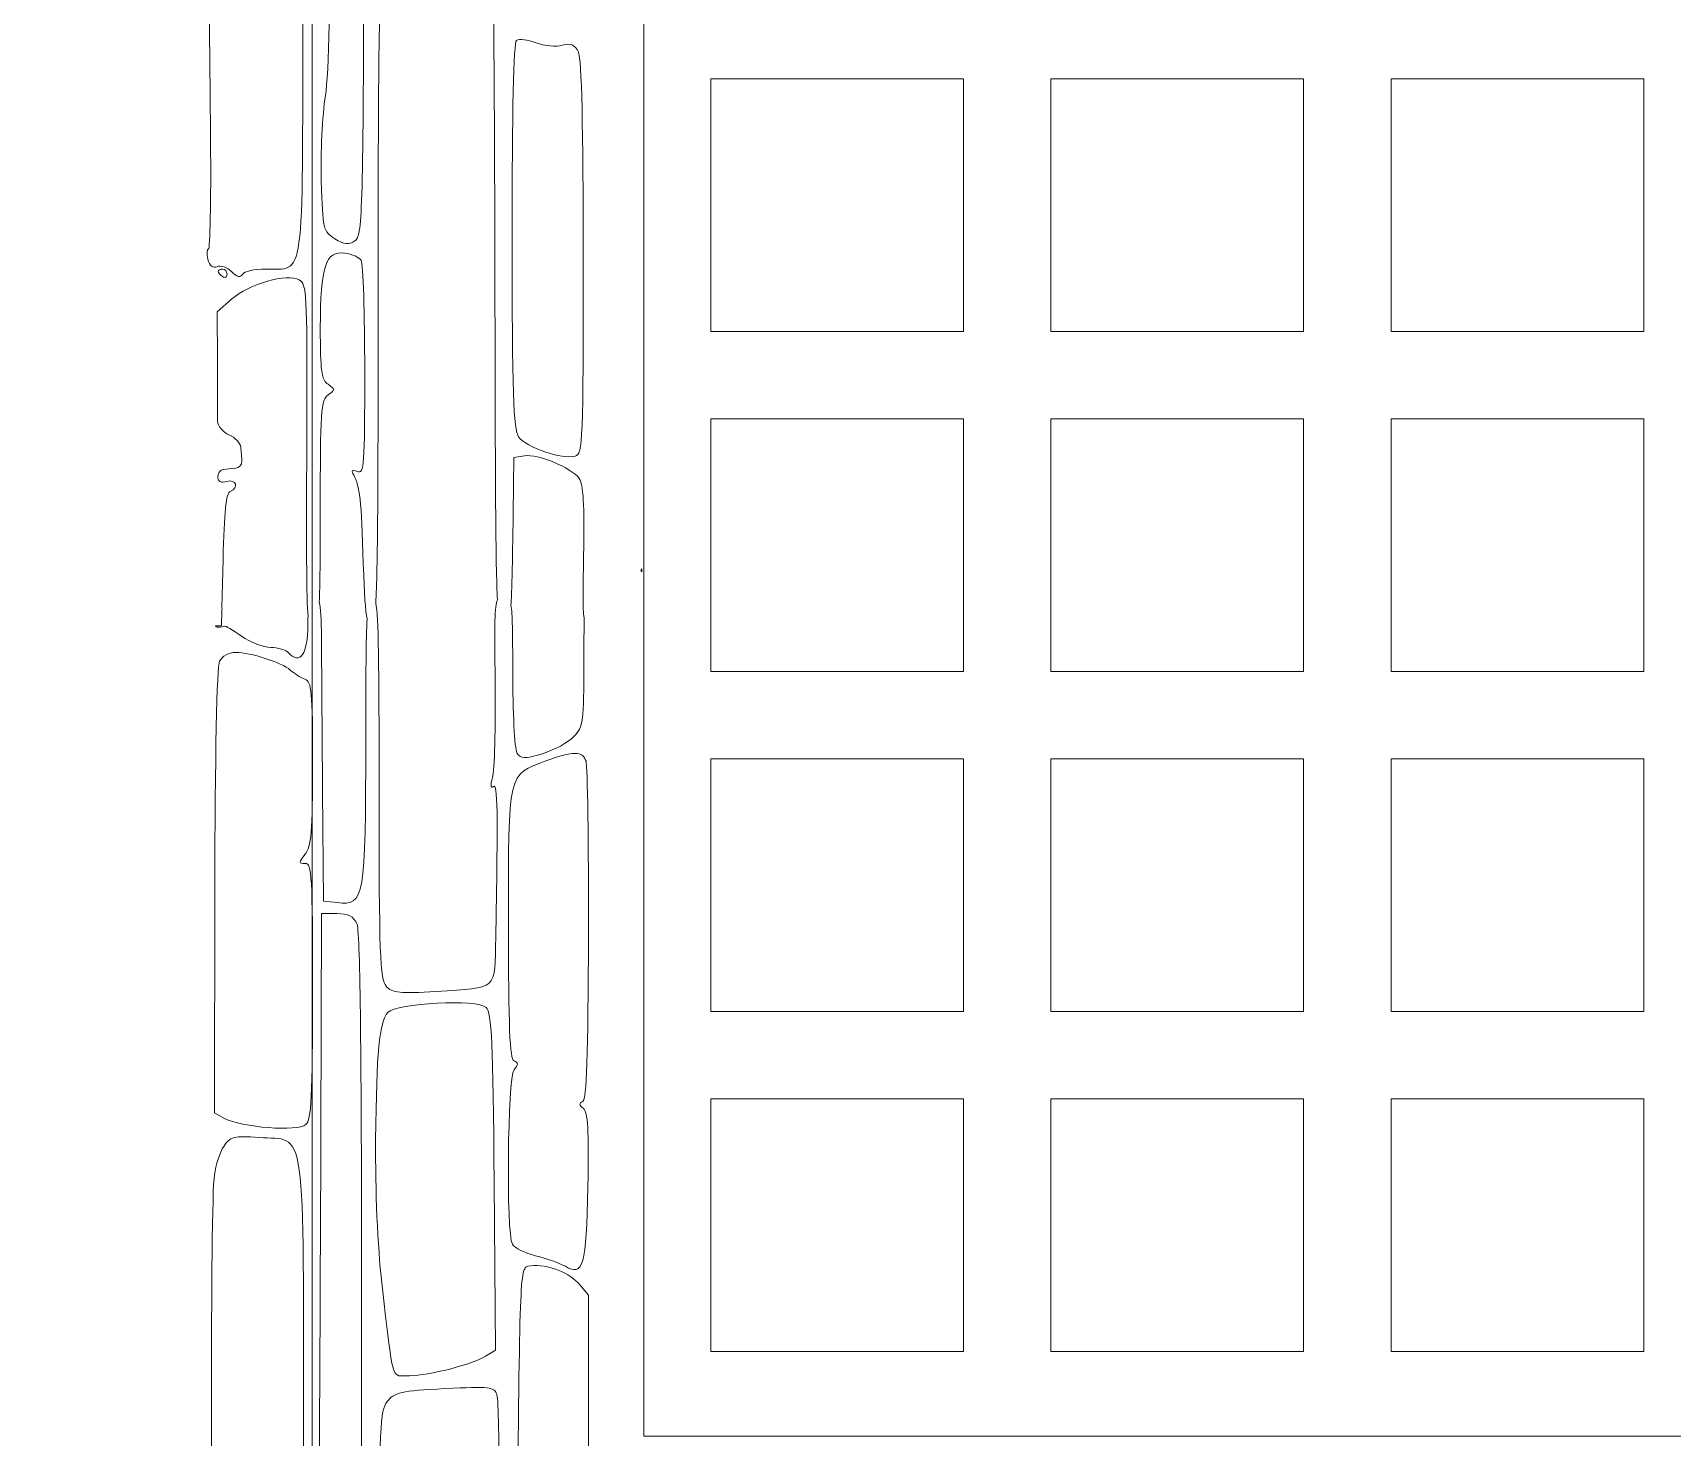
# Model space of a CAD drawing. Header units: centimetres. Extents: x -13.7 to 13.7, y -19.1 to 19.1.
# Drawn here: x -1.484 to 2.096, y 12.02 to 15.088 of the extents above; entities that cross this region are included whole.
import ezdxf

# ---------------------------------------------------------------- set-up
doc = ezdxf.new("R2010")
doc.units = ezdxf.units.CM
doc.header["$MEASUREMENT"] = 0
doc.layers.add('layer 1', color=7, linetype='Continuous')

msp = doc.modelspace()

# ---------------------------------------------------------------- linework, layer by layer
at = {"layer": 'layer 1', "color": 1, "lineweight": 9}
for points, knots in [([(-1.48369, 18.90131), (-1.48369, 18.90131), (-1.48369, 18.60141), (-1.48369, 18.60141), (-1.48369, 18.60141), (-1.48369, 18.60141), (-1.17873, 18.60141), (-1.17873, 18.60141), (-1.17873, 18.60141), (-1.17873, 18.60141), (-1.17873, 18.60393), (-1.17873, 18.60393), (-1.17873, 18.60393), (-1.17873, 18.60393), (-0.4541, 18.60393), (-0.4541, 18.60393), (-0.4541, 18.60393), (-0.4541, 18.60393), (-0.4541, 18.30401), (-0.4541, 18.30401), (-0.4541, 18.30401), (-0.4541, 18.30401), (-1.17873, 18.30401), (-1.17873, 18.30401), (-1.17873, 18.30401), (-1.17873, 18.30401), (-1.17873, 16.3446), (-1.17873, 16.3446), (-1.17873, 16.3446), (-1.17873, 16.3446), (-0.87387, 16.3446), (-0.87387, 16.3446), (-0.87387, 16.3446), (-0.87387, 16.3446), (-0.87387, 11.59285), (-0.87387, 11.59285), (-0.87387, 11.59285), (-0.87387, 11.59285), (-1.17873, 11.59285), (-1.17873, 11.59285), (-1.17873, 11.59285), (-1.17873, 11.59285), (-1.17873, 9.63597), (-1.17873, 9.63597), (-1.17873, 9.63597), (-1.17873, 9.63597), (-0.4541, 9.63597), (-0.4541, 9.63597), (-0.4541, 9.63597), (-0.4541, 9.63597), (-0.4541, 9.33596), (-0.4541, 9.33596), (-0.4541, 9.33596), (-0.4541, 9.33596), (-1.17873, 9.33596), (-1.17873, 9.33596), (-1.17873, 9.33596), (-1.17873, 9.33596), (-1.17873, 9.33549), (-1.17873, 9.33549), (-1.17873, 9.33549), (-1.17873, 9.33549), (-1.48369, 9.33549), (-1.48369, 9.33549), (-1.48369, 9.33549), (-1.48369, 9.33549), (-1.48369, 9.0355), (-1.48369, 9.0355), (-1.48369, 9.0355), (-1.48369, 9.0355), (1.88219, 9.0355), (1.88219, 9.0355), (1.88219, 9.0355), (1.88219, 9.0355), (1.88219, 11.20589), (1.88219, 11.20589), (1.88219, 11.20589), (1.88219, 11.20589), (1.55421, 11.20589), (1.55421, 11.20589), (1.55421, 11.20589), (1.55421, 11.20589), (1.55421, 11.50587), (1.55421, 11.50587), (1.55421, 11.50587), (1.55421, 11.50587), (2.38209, 11.50587), (2.38209, 11.50587), (2.38209, 11.50587), (2.38209, 11.50587), (2.38209, 11.50741), (2.38209, 11.50741), (2.38209, 11.50741), (2.38209, 11.50741), (4.61163, 11.50741), (4.61163, 11.50741), (4.61163, 11.50741), (4.61163, 11.50741), (4.61163, 16.44623), (4.61163, 16.44623), (4.61163, 16.44623), (4.61163, 16.44623), (2.88759, 16.44623), (2.88759, 16.44623), (2.88759, 16.44623), (2.88759, 16.44623), (2.88759, 16.44444), (2.88759, 16.44444), (2.88759, 16.44444), (2.88759, 16.44444), (1.54565, 16.44444), (1.54565, 16.44444), (1.54565, 16.44444), (1.54565, 16.44444), (1.54565, 16.74442), (1.54565, 16.74442), (1.54565, 16.74442), (1.54565, 16.74442), (1.88219, 16.74442), (1.88219, 16.74442), (1.88219, 16.74442), (1.88219, 16.74442), (1.88219, 18.90131), (1.88219, 18.90131), (1.88219, 18.90131), (1.88219, 18.90131), (-1.48369, 18.90131), (-1.48369, 18.90131)], [0, 0, 0, 0, 0.030303, 0.030303, 0.030303, 0.030303, 0.0606061, 0.0606061, 0.0606061, 0.0606061, 0.0909091, 0.0909091, 0.0909091, 0.0909091, 0.1212121, 0.1212121, 0.1212121, 0.1212121, 0.1515152, 0.1515152, 0.1515152, 0.1515152, 0.1818182, 0.1818182, 0.1818182, 0.1818182, 0.2121212, 0.2121212, 0.2121212, 0.2121212, 0.2424242, 0.2424242, 0.2424242, 0.2424242, 0.2727273, 0.2727273, 0.2727273, 0.2727273, 0.3030303, 0.3030303, 0.3030303, 0.3030303, 0.3333333, 0.3333333, 0.3333333, 0.3333333, 0.3636364, 0.3636364, 0.3636364, 0.3636364, 0.3939394, 0.3939394, 0.3939394, 0.3939394, 0.4242424, 0.4242424, 0.4242424, 0.4242424, 0.4545455, 0.4545455, 0.4545455, 0.4545455, 0.4848485, 0.4848485, 0.4848485, 0.4848485, 0.5151515, 0.5151515, 0.5151515, 0.5151515, 0.5454545, 0.5454545, 0.5454545, 0.5454545, 0.5757576, 0.5757576, 0.5757576, 0.5757576, 0.6060606, 0.6060606, 0.6060606, 0.6060606, 0.6363636, 0.6363636, 0.6363636, 0.6363636, 0.6666667, 0.6666667, 0.6666667, 0.6666667, 0.6969697, 0.6969697, 0.6969697, 0.6969697, 0.7272727, 0.7272727, 0.7272727, 0.7272727, 0.7575758, 0.7575758, 0.7575758, 0.7575758, 0.7878788, 0.7878788, 0.7878788, 0.7878788, 0.8181818, 0.8181818, 0.8181818, 0.8181818, 0.8484848, 0.8484848, 0.8484848, 0.8484848, 0.8787879, 0.8787879, 0.8787879, 0.8787879, 0.9090909, 0.9090909, 0.9090909, 0.9090909, 0.9393939, 0.9393939, 0.9393939, 0.9393939, 1, 1, 1, 1]), ([(0.5487, 14.98704), (0.5487, 14.98704), (0.5487, 14.43515), (0.5487, 14.43515), (0.5487, 14.43515), (0.5487, 14.43515), (-0.00319, 14.43515), (-0.00319, 14.43515), (-0.00319, 14.43515), (-0.00319, 14.43515), (-0.00319, 14.98704), (-0.00319, 14.98704), (-0.00319, 14.98704), (-0.00319, 14.98704), (0.5487, 14.98704), (0.5487, 14.98704)], [0, 0, 0, 0, 0.2, 0.2, 0.2, 0.2, 0.4, 0.4, 0.4, 0.4, 0.6, 0.6, 0.6, 0.6, 1, 1, 1, 1]), ([(1.29139, 14.98704), (1.29139, 14.98704), (1.29139, 14.43515), (1.29139, 14.43515), (1.29139, 14.43515), (1.29139, 14.43515), (0.7395, 14.43515), (0.7395, 14.43515), (0.7395, 14.43515), (0.7395, 14.43515), (0.7395, 14.98704), (0.7395, 14.98704), (0.7395, 14.98704), (0.7395, 14.98704), (1.29139, 14.98704), (1.29139, 14.98704)], [0, 0, 0, 0, 0.2, 0.2, 0.2, 0.2, 0.4, 0.4, 0.4, 0.4, 0.6, 0.6, 0.6, 0.6, 1, 1, 1, 1]), ([(2.03418, 14.98704), (2.03418, 14.98704), (2.03418, 14.43515), (2.03418, 14.43515), (2.03418, 14.43515), (2.03418, 14.43515), (1.48227, 14.43515), (1.48227, 14.43515), (1.48227, 14.43515), (1.48227, 14.43515), (1.48227, 14.98704), (1.48227, 14.98704), (1.48227, 14.98704), (1.48227, 14.98704), (2.03418, 14.98704), (2.03418, 14.98704)], [0, 0, 0, 0, 0.2, 0.2, 0.2, 0.2, 0.4, 0.4, 0.4, 0.4, 0.6, 0.6, 0.6, 0.6, 1, 1, 1, 1]), ([(0.5487, 14.24427), (0.5487, 14.24427), (0.5487, 13.69238), (0.5487, 13.69238), (0.5487, 13.69238), (0.5487, 13.69238), (-0.00319, 13.69238), (-0.00319, 13.69238), (-0.00319, 13.69238), (-0.00319, 13.69238), (-0.00319, 14.24427), (-0.00319, 14.24427), (-0.00319, 14.24427), (-0.00319, 14.24427), (0.5487, 14.24427), (0.5487, 14.24427)], [0, 0, 0, 0, 0.2, 0.2, 0.2, 0.2, 0.4, 0.4, 0.4, 0.4, 0.6, 0.6, 0.6, 0.6, 1, 1, 1, 1]), ([(1.29139, 14.24427), (1.29139, 14.24427), (1.29139, 13.69238), (1.29139, 13.69238), (1.29139, 13.69238), (1.29139, 13.69238), (0.7395, 13.69238), (0.7395, 13.69238), (0.7395, 13.69238), (0.7395, 13.69238), (0.7395, 14.24427), (0.7395, 14.24427), (0.7395, 14.24427), (0.7395, 14.24427), (1.29139, 14.24427), (1.29139, 14.24427)], [0, 0, 0, 0, 0.2, 0.2, 0.2, 0.2, 0.4, 0.4, 0.4, 0.4, 0.6, 0.6, 0.6, 0.6, 1, 1, 1, 1]), ([(2.03418, 14.24427), (2.03418, 14.24427), (2.03418, 13.69238), (2.03418, 13.69238), (2.03418, 13.69238), (2.03418, 13.69238), (1.48227, 13.69238), (1.48227, 13.69238), (1.48227, 13.69238), (1.48227, 13.69238), (1.48227, 14.24427), (1.48227, 14.24427), (1.48227, 14.24427), (1.48227, 14.24427), (2.03418, 14.24427), (2.03418, 14.24427)], [0, 0, 0, 0, 0.2, 0.2, 0.2, 0.2, 0.4, 0.4, 0.4, 0.4, 0.6, 0.6, 0.6, 0.6, 1, 1, 1, 1]), ([(0.5487, 13.50158), (0.5487, 13.50158), (0.5487, 12.94969), (0.5487, 12.94969), (0.5487, 12.94969), (0.5487, 12.94969), (-0.00319, 12.94969), (-0.00319, 12.94969), (-0.00319, 12.94969), (-0.00319, 12.94969), (-0.00319, 13.50158), (-0.00319, 13.50158), (-0.00319, 13.50158), (-0.00319, 13.50158), (0.5487, 13.50158), (0.5487, 13.50158)], [0, 0, 0, 0, 0.2, 0.2, 0.2, 0.2, 0.4, 0.4, 0.4, 0.4, 0.6, 0.6, 0.6, 0.6, 1, 1, 1, 1]), ([(1.29139, 13.50158), (1.29139, 13.50158), (1.29139, 12.94969), (1.29139, 12.94969), (1.29139, 12.94969), (1.29139, 12.94969), (0.7395, 12.94969), (0.7395, 12.94969), (0.7395, 12.94969), (0.7395, 12.94969), (0.7395, 13.50158), (0.7395, 13.50158), (0.7395, 13.50158), (0.7395, 13.50158), (1.29139, 13.50158), (1.29139, 13.50158)], [0, 0, 0, 0, 0.2, 0.2, 0.2, 0.2, 0.4, 0.4, 0.4, 0.4, 0.6, 0.6, 0.6, 0.6, 1, 1, 1, 1]), ([(2.03418, 13.50158), (2.03418, 13.50158), (2.03418, 12.94969), (2.03418, 12.94969), (2.03418, 12.94969), (2.03418, 12.94969), (1.48227, 12.94969), (1.48227, 12.94969), (1.48227, 12.94969), (1.48227, 12.94969), (1.48227, 13.50158), (1.48227, 13.50158), (1.48227, 13.50158), (1.48227, 13.50158), (2.03418, 13.50158), (2.03418, 13.50158)], [0, 0, 0, 0, 0.2, 0.2, 0.2, 0.2, 0.4, 0.4, 0.4, 0.4, 0.6, 0.6, 0.6, 0.6, 1, 1, 1, 1]), ([(0.5487, 12.75881), (0.5487, 12.75881), (0.5487, 12.20698), (0.5487, 12.20698), (0.5487, 12.20698), (0.5487, 12.20698), (-0.00319, 12.20698), (-0.00319, 12.20698), (-0.00319, 12.20698), (-0.00319, 12.20698), (-0.00319, 12.75881), (-0.00319, 12.75881), (-0.00319, 12.75881), (-0.00319, 12.75881), (0.5487, 12.75881), (0.5487, 12.75881)], [0, 0, 0, 0, 0.2, 0.2, 0.2, 0.2, 0.4, 0.4, 0.4, 0.4, 0.6, 0.6, 0.6, 0.6, 1, 1, 1, 1]), ([(1.29139, 12.75881), (1.29139, 12.75881), (1.29139, 12.20698), (1.29139, 12.20698), (1.29139, 12.20698), (1.29139, 12.20698), (0.7395, 12.20698), (0.7395, 12.20698), (0.7395, 12.20698), (0.7395, 12.20698), (0.7395, 12.75881), (0.7395, 12.75881), (0.7395, 12.75881), (0.7395, 12.75881), (1.29139, 12.75881), (1.29139, 12.75881)], [0, 0, 0, 0, 0.2, 0.2, 0.2, 0.2, 0.4, 0.4, 0.4, 0.4, 0.6, 0.6, 0.6, 0.6, 1, 1, 1, 1]), ([(2.03418, 12.75881), (2.03418, 12.75881), (2.03418, 12.20698), (2.03418, 12.20698), (2.03418, 12.20698), (2.03418, 12.20698), (1.48227, 12.20698), (1.48227, 12.20698), (1.48227, 12.20698), (1.48227, 12.20698), (1.48227, 12.75881), (1.48227, 12.75881), (1.48227, 12.75881), (1.48227, 12.75881), (2.03418, 12.75881), (2.03418, 12.75881)], [0, 0, 0, 0, 0.2, 0.2, 0.2, 0.2, 0.4, 0.4, 0.4, 0.4, 0.6, 0.6, 0.6, 0.6, 1, 1, 1, 1])]:
    msp.add_open_spline(points, degree=3, knots=knots, dxfattribs=at)
at = {"layer": 'layer 1', "color": 2, "lineweight": 9}
for points, knots in [([(-0.88347, 16.15006), (-0.88331, 15.97276), (-0.88729, 15.73933), (-0.89316, 15.73706), (-0.89316, 15.73706), (-0.89762, 15.73535), (-0.90951, 15.72681), (-0.91968, 15.71802), (-0.91968, 15.71802), (-0.93742, 15.70265), (-0.93734, 15.70198), (-0.91618, 15.69523), (-0.91618, 15.69523), (-0.91618, 15.69523), (-0.89428, 15.68823), (-0.89428, 15.68823), (-0.89428, 15.68823), (-0.89428, 15.68823), (-0.89428, 15.14807), (-0.89428, 15.14807), (-0.89428, 15.14807), (-0.89428, 14.53401), (-0.88908, 14.57143), (-0.97468, 14.57143), (-0.97468, 14.57143), (-0.99933, 14.57143), (-1.02237, 14.56614), (-1.02595, 14.55971), (-1.02595, 14.55971), (-1.03017, 14.55198), (-1.03813, 14.55394), (-1.04938, 14.5655), (-1.04938, 14.5655), (-1.05882, 14.5751), (-1.07313, 14.58006), (-1.08119, 14.57656), (-1.08119, 14.57656), (-1.0907, 14.57241), (-1.0977, 14.5781), (-1.10112, 14.59274), (-1.10112, 14.59274), (-1.10397, 14.60511), (-1.10348, 14.61528), (-1.09997, 14.61528), (-1.09997, 14.61528), (-1.09647, 14.61528), (-1.09445, 14.72026), (-1.09541, 14.84848), (-1.09541, 14.84848), (-1.09647, 14.97679), (-1.09925, 15.2165), (-1.1016, 15.38125), (-1.1016, 15.38125), (-1.10518, 15.63316), (-1.10364, 15.68344), (-1.09177, 15.69686), (-1.09177, 15.69686), (-1.07525, 15.71542), (-1.07296, 15.71581), (-0.99641, 15.71379), (-0.99641, 15.71379), (-0.95425, 15.71264), (-0.94204, 15.71525), (-0.95263, 15.72331), (-0.95263, 15.72331), (-0.96061, 15.72941), (-0.98981, 15.73454), (-1.01747, 15.73462), (-1.01747, 15.73462), (-1.10454, 15.73485), (-1.09843, 15.71388), (-1.09843, 16.01532), (-1.09843, 16.01532), (-1.09843, 16.26846), (-1.09745, 16.28332), (-1.07965, 16.29407), (-1.07965, 16.29407), (-1.06931, 16.30034), (-1.04986, 16.30538), (-1.03643, 16.30538), (-1.03643, 16.30538), (-1.02309, 16.30538), (-1.00943, 16.31034), (-1.00608, 16.31636), (-1.00608, 16.31636), (-1.00274, 16.32238), (-0.99079, 16.32736), (-0.97948, 16.32736), (-0.97948, 16.32736), (-0.96817, 16.32736), (-0.9444, 16.3333), (-0.92684, 16.34046), (-0.92684, 16.34046), (-0.90918, 16.3476), (-0.89193, 16.35037), (-0.88852, 16.34648), (-0.88852, 16.34648), (-0.8851, 16.34256), (-0.88356, 16.25642), (-0.88347, 16.15006)], [0, 0, 0, 0, 0.0384615, 0.0384615, 0.0384615, 0.0384615, 0.0769231, 0.0769231, 0.0769231, 0.0769231, 0.1153846, 0.1153846, 0.1153846, 0.1153846, 0.1538462, 0.1538462, 0.1538462, 0.1538462, 0.1923077, 0.1923077, 0.1923077, 0.1923077, 0.2307692, 0.2307692, 0.2307692, 0.2307692, 0.2692308, 0.2692308, 0.2692308, 0.2692308, 0.3076923, 0.3076923, 0.3076923, 0.3076923, 0.3461538, 0.3461538, 0.3461538, 0.3461538, 0.3846154, 0.3846154, 0.3846154, 0.3846154, 0.4230769, 0.4230769, 0.4230769, 0.4230769, 0.4615385, 0.4615385, 0.4615385, 0.4615385, 0.5, 0.5, 0.5, 0.5, 0.5384615, 0.5384615, 0.5384615, 0.5384615, 0.5769231, 0.5769231, 0.5769231, 0.5769231, 0.6153846, 0.6153846, 0.6153846, 0.6153846, 0.6538462, 0.6538462, 0.6538462, 0.6538462, 0.6923077, 0.6923077, 0.6923077, 0.6923077, 0.7307692, 0.7307692, 0.7307692, 0.7307692, 0.7692308, 0.7692308, 0.7692308, 0.7692308, 0.8076923, 0.8076923, 0.8076923, 0.8076923, 0.8461538, 0.8461538, 0.8461538, 0.8461538, 0.8846154, 0.8846154, 0.8846154, 0.8846154, 0.9230769, 0.9230769, 0.9230769, 0.9230769, 1, 1, 1, 1]), ([(2.92267, 15.9145), (2.92267, 15.9145), (2.92267, 12.02221), (2.92267, 12.02221), (2.92267, 12.02221), (2.92267, 12.02221), (-0.149, 12.02221), (-0.149, 12.02221), (-0.149, 12.02221), (-0.149, 12.02221), (-0.149, 15.9145), (-0.149, 15.9145), (-0.149, 15.9145), (-0.149, 15.9145), (2.92267, 15.9145), (2.92267, 15.9145)], [0, 0, 0, 0, 0.2, 0.2, 0.2, 0.2, 0.4, 0.4, 0.4, 0.4, 0.6, 0.6, 0.6, 0.6, 1, 1, 1, 1]), ([(-0.758, 15.87693), (-0.758, 15.87693), (-0.76052, 15.26107), (-0.76052, 15.26107), (-0.76052, 15.26107), (-0.76281, 14.68706), (-0.76419, 14.64433), (-0.78014, 14.63294), (-0.78014, 14.63294), (-0.79316, 14.62367), (-0.80358, 14.6248), (-0.82382, 14.63767), (-0.82382, 14.63767), (-0.8498, 14.65402), (-0.8506, 14.65769), (-0.85369, 14.76386), (-0.85369, 14.76386), (-0.85548, 14.82399), (-0.85142, 14.90779), (-0.84465, 14.95003), (-0.84465, 14.95003), (-0.82961, 15.04432), (-0.83018, 15.68742), (-0.8454, 15.7456), (-0.8454, 15.7456), (-0.85646, 15.78815), (-0.85677, 15.81452), (-0.84669, 15.85537), (-0.84669, 15.85537), (-0.83938, 15.88513), (-0.81861, 15.89409), (-0.7816, 15.88367), (-0.7816, 15.88367), (-0.7816, 15.88367), (-0.758, 15.87693), (-0.758, 15.87693)], [0, 0, 0, 0, 0.1, 0.1, 0.1, 0.1, 0.2, 0.2, 0.2, 0.2, 0.3, 0.3, 0.3, 0.3, 0.4, 0.4, 0.4, 0.4, 0.5, 0.5, 0.5, 0.5, 0.6, 0.6, 0.6, 0.6, 0.7, 0.7, 0.7, 0.7, 0.8, 0.8, 0.8, 0.8, 1, 1, 1, 1]), ([(-0.46899, 13.84876), (-0.47568, 13.83598), (-0.47551, 13.79611), (-0.47404, 13.67098), (-0.47404, 13.67098), (-0.47291, 13.56984), (-0.47543, 13.47521), (-0.47974, 13.46065), (-0.47974, 13.46065), (-0.48462, 13.44389), (-0.48397, 13.43672), (-0.47787, 13.44103), (-0.47787, 13.44103), (-0.4686, 13.44747), (-0.4677, 13.39215), (-0.47283, 13.11193), (-0.47283, 13.11193), (-0.47493, 12.9941), (-0.46631, 13.00207), (-0.60267, 12.99337), (-0.60267, 12.99337), (-0.68048, 12.98841), (-0.69926, 12.99037), (-0.71203, 13.00484), (-0.71203, 13.00484), (-0.72563, 13.02014), (-0.72749, 13.07271), (-0.72749, 13.43851), (-0.72749, 13.43851), (-0.72749, 13.71442), (-0.72855, 13.81125), (-0.73473, 13.84185), (-0.73473, 13.84185), (-0.7305, 13.91523), (-0.72952, 14.09032), (-0.72952, 14.4938), (-0.72952, 14.4938), (-0.72952, 15.11193), (-0.72773, 15.19745), (-0.71455, 15.21241), (-0.71455, 15.21241), (-0.6938, 15.23578), (-0.62669, 15.25465), (-0.5934, 15.24642), (-0.5934, 15.24642), (-0.57827, 15.24262), (-0.5476, 15.24513), (-0.52522, 15.25188), (-0.52522, 15.25188), (-0.50284, 15.25872), (-0.4826, 15.26205), (-0.48014, 15.25936), (-0.48014, 15.25936), (-0.4777, 15.25661), (-0.47518, 14.92536), (-0.47445, 14.52325), (-0.47445, 14.52325), (-0.47372, 14.1018), (-0.47307, 13.92442), (-0.46899, 13.84876)], [0, 0, 0, 0, 0.0625, 0.0625, 0.0625, 0.0625, 0.125, 0.125, 0.125, 0.125, 0.1875, 0.1875, 0.1875, 0.1875, 0.25, 0.25, 0.25, 0.25, 0.3125, 0.3125, 0.3125, 0.3125, 0.375, 0.375, 0.375, 0.375, 0.4375, 0.4375, 0.4375, 0.4375, 0.5, 0.5, 0.5, 0.5, 0.5625, 0.5625, 0.5625, 0.5625, 0.625, 0.625, 0.625, 0.625, 0.6875, 0.6875, 0.6875, 0.6875, 0.75, 0.75, 0.75, 0.75, 0.8125, 0.8125, 0.8125, 0.8125, 0.875, 0.875, 0.875, 0.875, 1, 1, 1, 1]), ([(-0.2817, 14.59535), (-0.2817, 14.19399), (-0.28276, 14.16753), (-0.29903, 14.16274), (-0.29903, 14.16274), (-0.32669, 14.1546), (-0.4074, 14.18211), (-0.42271, 14.20488), (-0.42271, 14.20488), (-0.43417, 14.22213), (-0.43669, 14.29805), (-0.43694, 14.64481), (-0.43694, 14.64481), (-0.4371, 14.91814), (-0.43377, 15.06638), (-0.42733, 15.07086), (-0.42733, 15.07086), (-0.4219, 15.07467), (-0.40261, 15.07231), (-0.38455, 15.06556), (-0.38455, 15.06556), (-0.36647, 15.05888), (-0.34069, 15.05644), (-0.32719, 15.06027), (-0.32719, 15.06027), (-0.30863, 15.06556), (-0.30017, 15.06181), (-0.29219, 15.04505), (-0.29219, 15.04505), (-0.2852, 15.03015), (-0.2817, 14.88093), (-0.2817, 14.59535)], [0, 0, 0, 0, 0.1111111, 0.1111111, 0.1111111, 0.1111111, 0.2222222, 0.2222222, 0.2222222, 0.2222222, 0.3333333, 0.3333333, 0.3333333, 0.3333333, 0.4444444, 0.4444444, 0.4444444, 0.4444444, 0.5555556, 0.5555556, 0.5555556, 0.5555556, 0.6666667, 0.6666667, 0.6666667, 0.6666667, 0.7777778, 0.7777778, 0.7777778, 0.7777778, 1, 1, 1, 1]), ([(-0.75361, 13.80742), (-0.75606, 13.76503), (-0.75662, 13.68748), (-0.75662, 13.54437), (-0.75662, 13.54437), (-0.75662, 13.19533), (-0.75915, 13.18092), (-0.81838, 13.18744), (-0.81838, 13.18744), (-0.81838, 13.18744), (-0.84905, 13.19085), (-0.84905, 13.19085), (-0.84905, 13.19085), (-0.84905, 13.19085), (-0.85083, 13.43226), (-0.85083, 13.43226), (-0.85083, 13.43226), (-0.8519, 13.56505), (-0.85304, 13.71442), (-0.85327, 13.76422), (-0.85327, 13.76422), (-0.8536, 13.80792), (-0.85484, 13.83152), (-0.85825, 13.84364), (-0.85825, 13.84364), (-0.85646, 13.87967), (-0.85596, 13.93908), (-0.85596, 14.03867), (-0.85596, 14.03867), (-0.85596, 14.2616), (-0.85434, 14.28609), (-0.83896, 14.29659), (-0.83896, 14.29659), (-0.82269, 14.30749), (-0.82269, 14.30863), (-0.83896, 14.31961), (-0.83896, 14.31961), (-0.85336, 14.32938), (-0.85588, 14.348), (-0.85581, 14.44304), (-0.85581, 14.44304), (-0.85565, 14.57746), (-0.84442, 14.61155), (-0.80209, 14.60626), (-0.80209, 14.60626), (-0.78641, 14.6043), (-0.77029, 14.5969), (-0.76631, 14.58983), (-0.76631, 14.58983), (-0.76231, 14.58275), (-0.7589, 14.47462), (-0.7589, 14.34956), (-0.7589, 14.34956), (-0.75873, 14.14192), (-0.76013, 14.12279), (-0.77493, 14.12914), (-0.77493, 14.12914), (-0.78706, 14.13443), (-0.78902, 14.13231), (-0.78266, 14.12084), (-0.78266, 14.12084), (-0.76931, 14.09642), (-0.76648, 14.06982), (-0.76191, 13.92671), (-0.76191, 13.92671), (-0.75979, 13.86047), (-0.7576, 13.825), (-0.75361, 13.80742)], [0, 0, 0, 0, 0.0555556, 0.0555556, 0.0555556, 0.0555556, 0.1111111, 0.1111111, 0.1111111, 0.1111111, 0.1666667, 0.1666667, 0.1666667, 0.1666667, 0.2222222, 0.2222222, 0.2222222, 0.2222222, 0.2777778, 0.2777778, 0.2777778, 0.2777778, 0.3333333, 0.3333333, 0.3333333, 0.3333333, 0.3888889, 0.3888889, 0.3888889, 0.3888889, 0.4444444, 0.4444444, 0.4444444, 0.4444444, 0.5, 0.5, 0.5, 0.5, 0.5555556, 0.5555556, 0.5555556, 0.5555556, 0.6111111, 0.6111111, 0.6111111, 0.6111111, 0.6666667, 0.6666667, 0.6666667, 0.6666667, 0.7222222, 0.7222222, 0.7222222, 0.7222222, 0.7777778, 0.7777778, 0.7777778, 0.7777778, 0.8333333, 0.8333333, 0.8333333, 0.8333333, 0.8888889, 0.8888889, 0.8888889, 0.8888889, 1, 1, 1, 1]), ([(-1.05955, 14.55979), (-1.05955, 14.55337), (-1.06394, 14.55125), (-1.06931, 14.55491), (-1.06931, 14.55491), (-1.07467, 14.55866), (-1.07898, 14.56387), (-1.07898, 14.56656), (-1.07898, 14.56656), (-1.07898, 14.56925), (-1.07467, 14.57143), (-1.06931, 14.57143), (-1.06931, 14.57143), (-1.06394, 14.57143), (-1.05955, 14.56614), (-1.05955, 14.55979)], [0, 0, 0, 0, 0.2, 0.2, 0.2, 0.2, 0.4, 0.4, 0.4, 0.4, 0.6, 0.6, 0.6, 0.6, 1, 1, 1, 1]), ([(-0.88258, 13.81304), (-0.88275, 13.8071), (-0.88306, 13.80165), (-0.88306, 13.79408), (-0.88306, 13.79408), (-0.88306, 13.73118), (-0.90047, 13.70539), (-0.92455, 13.73258), (-0.92455, 13.73258), (-0.93057, 13.73941), (-0.9484, 13.74501), (-0.9641, 13.74501), (-0.9641, 13.74501), (-0.97973, 13.74501), (-1.00845, 13.75607), (-1.0278, 13.76959), (-1.0278, 13.76959), (-1.04709, 13.78301), (-1.06402, 13.79294), (-1.0654, 13.79148), (-1.0654, 13.79148), (-1.06671, 13.79009), (-1.07273, 13.78888), (-1.07875, 13.78888), (-1.07875, 13.78888), (-1.0824, 13.78888), (-1.08427, 13.79), (-1.08461, 13.79221), (-1.08461, 13.79221), (-1.08461, 13.79221), (-1.07141, 13.79221), (-1.07141, 13.79221), (-1.07141, 13.79221), (-1.07141, 13.79221), (-1.07061, 13.82735), (-1.07061, 13.82735), (-1.07061, 13.82735), (-1.07052, 13.82906), (-1.07044, 13.83062), (-1.07052, 13.83224), (-1.07052, 13.83224), (-1.07052, 13.83224), (-1.06817, 13.9367), (-1.06817, 13.9367), (-1.06817, 13.9367), (-1.0659, 14.03995), (-1.0615, 14.08259), (-1.0528, 14.08584), (-1.0528, 14.08584), (-1.03245, 14.09342), (-1.03928, 14.11352), (-1.06011, 14.10734), (-1.06011, 14.10734), (-1.07273, 14.10359), (-1.07956, 14.107), (-1.07956, 14.11702), (-1.07956, 14.11702), (-1.07956, 14.12548), (-1.07411, 14.13304), (-1.06736, 14.13368), (-1.06736, 14.13368), (-1.06069, 14.13443), (-1.04871, 14.13564), (-1.04067, 14.13645), (-1.04067, 14.13645), (-1.03261, 14.13727), (-1.02651, 14.1441), (-1.02707, 14.15168), (-1.02707, 14.15168), (-1.02757, 14.15916), (-1.02861, 14.17291), (-1.02945, 14.18211), (-1.02945, 14.18211), (-1.03026, 14.1913), (-1.04188, 14.2035), (-1.05523, 14.20928), (-1.05523, 14.20928), (-1.06865, 14.21498), (-1.07979, 14.22848), (-1.08004, 14.23922), (-1.08004, 14.23922), (-1.08029, 14.24987), (-1.08054, 14.30805), (-1.08068, 14.36843), (-1.08068, 14.36843), (-1.08068, 14.36843), (-1.08094, 14.47818), (-1.08094, 14.47818), (-1.08094, 14.47818), (-1.08094, 14.47818), (-1.04961, 14.50561), (-1.04961, 14.50561), (-1.04961, 14.50561), (-1.01153, 14.53904), (-0.92715, 14.56314), (-0.90187, 14.54783), (-0.90187, 14.54783), (-0.88558, 14.538), (-0.88437, 14.51667), (-0.88519, 14.25524), (-0.88519, 14.25524), (-0.88608, 13.95649), (-0.88656, 13.85064), (-0.88258, 13.81304)], [0, 0, 0, 0, 0.037037, 0.037037, 0.037037, 0.037037, 0.0740741, 0.0740741, 0.0740741, 0.0740741, 0.1111111, 0.1111111, 0.1111111, 0.1111111, 0.1481481, 0.1481481, 0.1481481, 0.1481481, 0.1851852, 0.1851852, 0.1851852, 0.1851852, 0.2222222, 0.2222222, 0.2222222, 0.2222222, 0.2592593, 0.2592593, 0.2592593, 0.2592593, 0.2962963, 0.2962963, 0.2962963, 0.2962963, 0.3333333, 0.3333333, 0.3333333, 0.3333333, 0.3703704, 0.3703704, 0.3703704, 0.3703704, 0.4074074, 0.4074074, 0.4074074, 0.4074074, 0.4444444, 0.4444444, 0.4444444, 0.4444444, 0.4814815, 0.4814815, 0.4814815, 0.4814815, 0.5185185, 0.5185185, 0.5185185, 0.5185185, 0.5555556, 0.5555556, 0.5555556, 0.5555556, 0.5925926, 0.5925926, 0.5925926, 0.5925926, 0.6296296, 0.6296296, 0.6296296, 0.6296296, 0.6666667, 0.6666667, 0.6666667, 0.6666667, 0.7037037, 0.7037037, 0.7037037, 0.7037037, 0.7407407, 0.7407407, 0.7407407, 0.7407407, 0.7777778, 0.7777778, 0.7777778, 0.7777778, 0.8148148, 0.8148148, 0.8148148, 0.8148148, 0.8518519, 0.8518519, 0.8518519, 0.8518519, 0.8888889, 0.8888889, 0.8888889, 0.8888889, 0.9259259, 0.9259259, 0.9259259, 0.9259259, 1, 1, 1, 1]), ([(-0.27935, 13.80621), (-0.28007, 13.78546), (-0.28024, 13.75674), (-0.28024, 13.71402), (-0.28024, 13.71402), (-0.28024, 13.58221), (-0.28161, 13.5718), (-0.30213, 13.55007), (-0.30213, 13.55007), (-0.31417, 13.5373), (-0.345, 13.52054), (-0.37072, 13.51281), (-0.37072, 13.51281), (-0.41065, 13.50077), (-0.41871, 13.50108), (-0.42652, 13.51483), (-0.42652, 13.51483), (-0.43148, 13.52378), (-0.43565, 13.60385), (-0.43565, 13.69285), (-0.43565, 13.69285), (-0.43573, 13.7783), (-0.43612, 13.81791), (-0.43946, 13.83696), (-0.43946, 13.83696), (-0.43767, 13.86405), (-0.43669, 13.90652), (-0.43565, 13.97609), (-0.43565, 13.97609), (-0.43565, 13.97609), (-0.43304, 14.15989), (-0.43304, 14.15989), (-0.43304, 14.15989), (-0.43304, 14.15989), (-0.40992, 14.16355), (-0.40992, 14.16355), (-0.40992, 14.16355), (-0.38153, 14.16812), (-0.3079, 14.1376), (-0.29065, 14.11417), (-0.29065, 14.11417), (-0.28137, 14.10146), (-0.27876, 14.05728), (-0.28089, 13.9446), (-0.28089, 13.9446), (-0.28243, 13.85982), (-0.28284, 13.82287), (-0.27935, 13.80621)], [0, 0, 0, 0, 0.0769231, 0.0769231, 0.0769231, 0.0769231, 0.1538462, 0.1538462, 0.1538462, 0.1538462, 0.2307692, 0.2307692, 0.2307692, 0.2307692, 0.3076923, 0.3076923, 0.3076923, 0.3076923, 0.3846154, 0.3846154, 0.3846154, 0.3846154, 0.4615385, 0.4615385, 0.4615385, 0.4615385, 0.5384615, 0.5384615, 0.5384615, 0.5384615, 0.6153846, 0.6153846, 0.6153846, 0.6153846, 0.6923077, 0.6923077, 0.6923077, 0.6923077, 0.7692308, 0.7692308, 0.7692308, 0.7692308, 0.8461538, 0.8461538, 0.8461538, 0.8461538, 1, 1, 1, 1]), ([(-0.15373, 13.91621), (-0.15647, 13.91394), (-0.15647, 13.91198), (-0.15373, 13.90969), (-0.15373, 13.90969), (-0.15373, 13.90969), (-0.15373, 13.91621), (-0.15373, 13.91621)], [0, 0, 0, 0, 0.3333333, 0.3333333, 0.3333333, 0.3333333, 1, 1, 1, 1]), ([(-0.87273, 13.49108), (-0.87273, 13.34105), (-0.87525, 13.31003), (-0.88885, 13.29312), (-0.88885, 13.29312), (-0.9038, 13.27448), (-0.9038, 13.27311), (-0.88885, 13.27311), (-0.88885, 13.27311), (-0.87427, 13.27311), (-0.87273, 13.24642), (-0.87273, 12.99452), (-0.87273, 12.99452), (-0.87273, 12.76231), (-0.87517, 12.7138), (-0.88712, 12.70257), (-0.88712, 12.70257), (-0.90406, 12.68681), (-1.02959, 12.69624), (-1.065, 12.71601), (-1.065, 12.71601), (-1.065, 12.71601), (-1.08712, 12.72838), (-1.08712, 12.72838), (-1.08712, 12.72838), (-1.08712, 12.72838), (-1.08623, 13.21199), (-1.08623, 13.21199), (-1.08623, 13.21199), (-1.08575, 13.50825), (-1.08166, 13.70304), (-1.07581, 13.71483), (-1.07581, 13.71483), (-1.07052, 13.72541), (-1.0549, 13.73404), (-1.04107, 13.73404), (-1.04107, 13.73404), (-1.00853, 13.73404), (-0.94003, 13.7119), (-0.9213, 13.69538), (-0.9213, 13.69538), (-0.91333, 13.68831), (-0.8991, 13.67944), (-0.88973, 13.67569), (-0.88973, 13.67569), (-0.87443, 13.66959), (-0.87273, 13.65047), (-0.87273, 13.49108)], [0, 0, 0, 0, 0.0769231, 0.0769231, 0.0769231, 0.0769231, 0.1538462, 0.1538462, 0.1538462, 0.1538462, 0.2307692, 0.2307692, 0.2307692, 0.2307692, 0.3076923, 0.3076923, 0.3076923, 0.3076923, 0.3846154, 0.3846154, 0.3846154, 0.3846154, 0.4615385, 0.4615385, 0.4615385, 0.4615385, 0.5384615, 0.5384615, 0.5384615, 0.5384615, 0.6153846, 0.6153846, 0.6153846, 0.6153846, 0.6923077, 0.6923077, 0.6923077, 0.6923077, 0.7692308, 0.7692308, 0.7692308, 0.7692308, 0.8461538, 0.8461538, 0.8461538, 0.8461538, 1, 1, 1, 1]), ([(-0.27031, 13.11843), (-0.27103, 12.85302), (-0.2743, 12.75725), (-0.28276, 12.75335), (-0.28276, 12.75335), (-0.29121, 12.74944), (-0.29082, 12.74529), (-0.28137, 12.73781), (-0.28137, 12.73781), (-0.27136, 12.72992), (-0.26918, 12.69118), (-0.27162, 12.56735), (-0.27162, 12.56735), (-0.27511, 12.39274), (-0.28145, 12.37029), (-0.32075, 12.39299), (-0.32075, 12.39299), (-0.33296, 12.39998), (-0.36208, 12.4104), (-0.3856, 12.41609), (-0.3856, 12.41609), (-0.40911, 12.4218), (-0.43198, 12.43302), (-0.43646, 12.441), (-0.43646, 12.441), (-0.45021, 12.46533), (-0.44688, 12.80551), (-0.43279, 12.82234), (-0.43279, 12.82234), (-0.42302, 12.83398), (-0.42302, 12.83788), (-0.43279, 12.84188), (-0.43279, 12.84188), (-0.44206, 12.84577), (-0.445, 12.91576), (-0.445, 13.14113), (-0.445, 13.14113), (-0.445, 13.47611), (-0.44735, 13.46586), (-0.36298, 13.49694), (-0.36298, 13.49694), (-0.30236, 13.51922), (-0.28332, 13.51908), (-0.2756, 13.49638), (-0.2756, 13.49638), (-0.27218, 13.48644), (-0.26982, 13.3163), (-0.27031, 13.11843)], [0, 0, 0, 0, 0.0769231, 0.0769231, 0.0769231, 0.0769231, 0.1538462, 0.1538462, 0.1538462, 0.1538462, 0.2307692, 0.2307692, 0.2307692, 0.2307692, 0.3076923, 0.3076923, 0.3076923, 0.3076923, 0.3846154, 0.3846154, 0.3846154, 0.3846154, 0.4615385, 0.4615385, 0.4615385, 0.4615385, 0.5384615, 0.5384615, 0.5384615, 0.5384615, 0.6153846, 0.6153846, 0.6153846, 0.6153846, 0.6923077, 0.6923077, 0.6923077, 0.6923077, 0.7692308, 0.7692308, 0.7692308, 0.7692308, 0.8461538, 0.8461538, 0.8461538, 0.8461538, 1, 1, 1, 1]), ([(-0.76581, 12.39584), (-0.76581, 12.39584), (-0.76581, 11.6708), (-0.76581, 11.6708), (-0.76581, 11.6708), (-0.76581, 11.6708), (-0.7956, 11.6708), (-0.7956, 11.6708), (-0.7956, 11.6708), (-0.81203, 11.6708), (-0.83384, 11.67592), (-0.84425, 11.68219), (-0.84425, 11.68219), (-0.85458, 11.68837), (-0.86198, 11.697), (-0.86069, 11.70139), (-0.86069, 11.70139), (-0.85938, 11.7057), (-0.85719, 12.03637), (-0.85573, 12.43627), (-0.85573, 12.43627), (-0.85573, 12.43627), (-0.85313, 13.16333), (-0.85313, 13.16333), (-0.85313, 13.16333), (-0.85313, 13.16333), (-0.81951, 13.16333), (-0.81951, 13.16333), (-0.81951, 13.16333), (-0.79624, 13.16333), (-0.78283, 13.15684), (-0.77591, 13.14211), (-0.77591, 13.14211), (-0.76922, 13.12811), (-0.76581, 12.87466), (-0.76581, 12.39584)], [0, 0, 0, 0, 0.1, 0.1, 0.1, 0.1, 0.2, 0.2, 0.2, 0.2, 0.3, 0.3, 0.3, 0.3, 0.4, 0.4, 0.4, 0.4, 0.5, 0.5, 0.5, 0.5, 0.6, 0.6, 0.6, 0.6, 0.7, 0.7, 0.7, 0.7, 0.8, 0.8, 0.8, 0.8, 1, 1, 1, 1]), ([(-0.4733, 12.20975), (-0.4733, 12.20975), (-0.49495, 12.19673), (-0.49495, 12.19673), (-0.49495, 12.19673), (-0.5253, 12.17834), (-0.61807, 12.15451), (-0.66085, 12.15402), (-0.66085, 12.15402), (-0.70195, 12.15362), (-0.69576, 12.13295), (-0.72146, 12.3567), (-0.72146, 12.3567), (-0.73076, 12.43758), (-0.73597, 12.55833), (-0.73499, 12.66954), (-0.73499, 12.66954), (-0.73319, 12.86237), (-0.72709, 12.92601), (-0.70845, 12.94717), (-0.70845, 12.94717), (-0.69008, 12.96792), (-0.51163, 12.97718), (-0.49357, 12.95831), (-0.49357, 12.95831), (-0.48128, 12.94552), (-0.47851, 12.88541), (-0.47616, 12.57647), (-0.47616, 12.57647), (-0.47616, 12.57647), (-0.4733, 12.20975), (-0.4733, 12.20975)], [0, 0, 0, 0, 0.1111111, 0.1111111, 0.1111111, 0.1111111, 0.2222222, 0.2222222, 0.2222222, 0.2222222, 0.3333333, 0.3333333, 0.3333333, 0.3333333, 0.4444444, 0.4444444, 0.4444444, 0.4444444, 0.5555556, 0.5555556, 0.5555556, 0.5555556, 0.6666667, 0.6666667, 0.6666667, 0.6666667, 0.7777778, 0.7777778, 0.7777778, 0.7777778, 1, 1, 1, 1]), ([(-0.89227, 11.74826), (-0.89227, 11.74826), (-0.89233, 11.74826), (-0.89233, 11.74826), (-0.89233, 11.74826), (-0.89193, 11.27879), (-0.89583, 11.32224), (-0.96858, 11.29881), (-0.96858, 11.29881), (-0.99185, 11.29125), (-1.01658, 11.2826), (-1.02349, 11.27969), (-1.02349, 11.27969), (-1.0304, 11.27666), (-1.04773, 11.28814), (-1.06198, 11.30514), (-1.06198, 11.30514), (-1.08435, 11.33184), (-1.08704, 11.34209), (-1.08166, 11.37991), (-1.08166, 11.37991), (-1.07411, 11.4328), (-1.07402, 11.42793), (-1.0855, 11.57373), (-1.0855, 11.57373), (-1.0951, 11.69594), (-1.09639, 12.52594), (-1.08712, 12.59274), (-1.08712, 12.59274), (-1.08419, 12.6139), (-1.07508, 12.64179), (-1.06686, 12.65489), (-1.06686, 12.65489), (-1.05352, 12.67605), (-1.04482, 12.67824), (-0.98924, 12.67435), (-0.98924, 12.67435), (-0.88501, 12.66693), (-0.89283, 12.72292), (-0.8925, 11.98251), (-0.8925, 11.98251), (-0.8925, 11.89284), (-0.89233, 11.81531), (-0.89227, 11.74826)], [0, 0, 0, 0, 0.0833333, 0.0833333, 0.0833333, 0.0833333, 0.1666667, 0.1666667, 0.1666667, 0.1666667, 0.25, 0.25, 0.25, 0.25, 0.3333333, 0.3333333, 0.3333333, 0.3333333, 0.4166667, 0.4166667, 0.4166667, 0.4166667, 0.5, 0.5, 0.5, 0.5, 0.5833333, 0.5833333, 0.5833333, 0.5833333, 0.6666667, 0.6666667, 0.6666667, 0.6666667, 0.75, 0.75, 0.75, 0.75, 0.8333333, 0.8333333, 0.8333333, 0.8333333, 1, 1, 1, 1]), ([(-0.26991, 12.33025), (-0.26991, 12.33025), (-0.26991, 10.99303), (-0.26991, 10.99303), (-0.26991, 10.99303), (-0.26991, 10.99303), (-0.29928, 10.97929), (-0.29928, 10.97929), (-0.29928, 10.97929), (-0.33679, 10.96179), (-0.40628, 10.97187), (-0.42271, 10.99726), (-0.42271, 10.99726), (-0.43067, 11.00955), (-0.43434, 11.04438), (-0.43288, 11.09393), (-0.43288, 11.09393), (-0.43157, 11.13657), (-0.42831, 11.44551), (-0.42554, 11.7804), (-0.42554, 11.7804), (-0.42084, 12.36174), (-0.41978, 12.38949), (-0.40261, 12.39324), (-0.40261, 12.39324), (-0.36916, 12.40046), (-0.31644, 12.38282), (-0.29309, 12.35653), (-0.29309, 12.35653), (-0.29309, 12.35653), (-0.26991, 12.33025), (-0.26991, 12.33025)], [0, 0, 0, 0, 0.1111111, 0.1111111, 0.1111111, 0.1111111, 0.2222222, 0.2222222, 0.2222222, 0.2222222, 0.3333333, 0.3333333, 0.3333333, 0.3333333, 0.4444444, 0.4444444, 0.4444444, 0.4444444, 0.5555556, 0.5555556, 0.5555556, 0.5555556, 0.6666667, 0.6666667, 0.6666667, 0.6666667, 0.7777778, 0.7777778, 0.7777778, 0.7777778, 1, 1, 1, 1]), ([(-0.46527, 11.89398), (-0.46533, 11.70847), (-0.46989, 11.47325), (-0.47616, 11.47325), (-0.47616, 11.47325), (-0.4817, 11.47325), (-0.48274, 11.46502), (-0.47859, 11.45405), (-0.47859, 11.45405), (-0.46754, 11.42516), (-0.46533, 10.59224), (-0.47624, 10.57662), (-0.47624, 10.57662), (-0.48128, 10.56928), (-0.48218, 10.55733), (-0.47812, 10.54993), (-0.47812, 10.54993), (-0.47412, 10.5426), (-0.47185, 10.47703), (-0.47314, 10.40413), (-0.47314, 10.40413), (-0.47599, 10.23677), (-0.48039, 10.22983), (-0.59405, 10.21088), (-0.59405, 10.21088), (-0.63767, 10.20365), (-0.68428, 10.19948), (-0.69763, 10.20169), (-0.69763, 10.20169), (-0.69763, 10.20169), (-0.72197, 10.20567), (-0.72197, 10.20567), (-0.72197, 10.20567), (-0.72197, 10.20567), (-0.72449, 10.76408), (-0.72449, 10.76408), (-0.72449, 10.76408), (-0.72675, 11.27227), (-0.72555, 11.3237), (-0.71097, 11.33574), (-0.71097, 11.33574), (-0.69618, 11.34802), (-0.69618, 11.34948), (-0.71097, 11.35592), (-0.71097, 11.35592), (-0.72521, 11.36211), (-0.72684, 11.39912), (-0.72684, 11.71864), (-0.72684, 11.71864), (-0.72684, 12.04141), (-0.7253, 12.07657), (-0.70984, 12.09732), (-0.70984, 12.09732), (-0.69503, 12.11733), (-0.67891, 12.12098), (-0.58405, 12.12579), (-0.58405, 12.12579), (-0.48666, 12.13083), (-0.47479, 12.12937), (-0.47031, 12.11235), (-0.47031, 12.11235), (-0.46664, 12.09853), (-0.46518, 12.00521), (-0.46527, 11.8939), (-0.46527, 11.8939), (-0.46527, 11.8939), (-0.46527, 11.89398), (-0.46527, 11.89398)], [0, 0, 0, 0, 0.0555556, 0.0555556, 0.0555556, 0.0555556, 0.1111111, 0.1111111, 0.1111111, 0.1111111, 0.1666667, 0.1666667, 0.1666667, 0.1666667, 0.2222222, 0.2222222, 0.2222222, 0.2222222, 0.2777778, 0.2777778, 0.2777778, 0.2777778, 0.3333333, 0.3333333, 0.3333333, 0.3333333, 0.3888889, 0.3888889, 0.3888889, 0.3888889, 0.4444444, 0.4444444, 0.4444444, 0.4444444, 0.5, 0.5, 0.5, 0.5, 0.5555556, 0.5555556, 0.5555556, 0.5555556, 0.6111111, 0.6111111, 0.6111111, 0.6111111, 0.6666667, 0.6666667, 0.6666667, 0.6666667, 0.7222222, 0.7222222, 0.7222222, 0.7222222, 0.7777778, 0.7777778, 0.7777778, 0.7777778, 0.8333333, 0.8333333, 0.8333333, 0.8333333, 0.8888889, 0.8888889, 0.8888889, 0.8888889, 1, 1, 1, 1])]:
    msp.add_open_spline(points, degree=3, knots=knots, dxfattribs=at)

doc.saveas('drawing.dxf')
